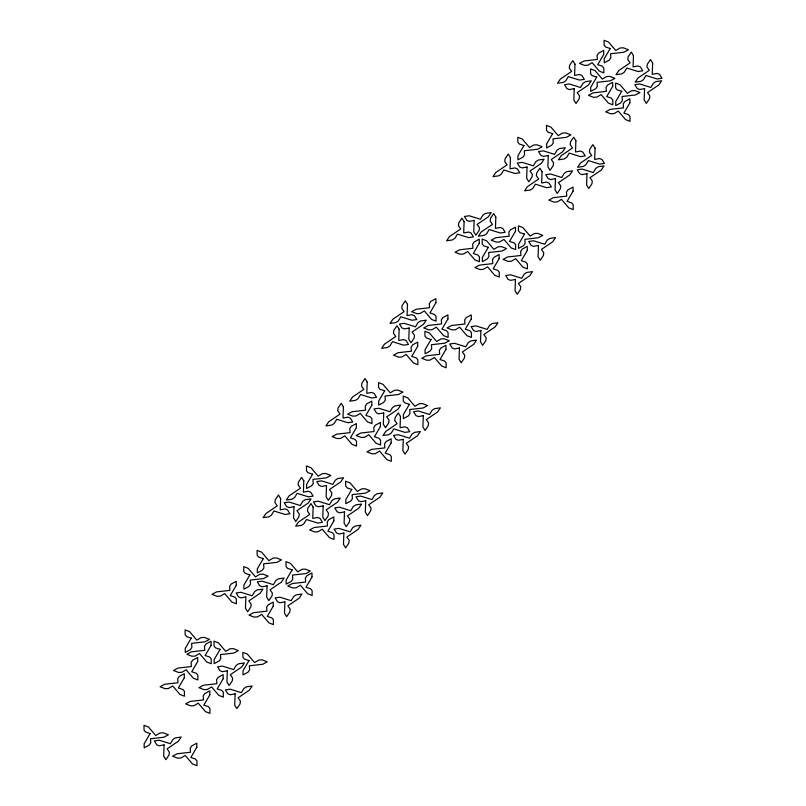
<?xml version="1.0" encoding="UTF-8"?>
<svg xmlns="http://www.w3.org/2000/svg" width="806" height="806" viewBox="0 0 806 806"><rect width="100%" height="100%" fill="white"/><g stroke="black" fill="none" stroke-linecap="round" stroke-linejoin="round"><path stroke-width="1.21" d="M164.092 744.885L163.699 756.149L165.855 759.675L169.018 755L169.391 752.189L167.074 748.865L178.348 741.218L181.169 737.057L175.365 737.893L172.877 739.545L170.368 743.716L159.185 740.23L154.359 740.926L156.737 744.794L159.215 745.802L164.092 744.885M227.332 670.773L226.929 682.037L229.095 685.563L232.259 680.889L232.632 678.078L230.315 674.753L241.588 667.096L244.399 662.945L238.606 663.781L236.118 665.434L233.599 669.605L222.416 666.109L217.6 666.814L219.967 670.683L222.456 671.69L227.332 670.773M235.11 693.825L234.707 705.089L236.873 708.625L240.037 703.94L240.41 701.129L238.092 697.805L249.366 690.158L252.177 685.997L246.384 686.833L243.896 688.495L241.377 692.656L230.194 689.17L225.378 689.865L227.745 693.734L230.234 694.742L235.11 693.825M245.86 596.944L245.457 608.218L247.623 611.744L250.787 607.059L251.16 604.258L248.842 600.933L260.116 593.276L262.927 589.115L257.134 589.952L254.646 591.614L252.127 595.785L240.944 592.289L236.128 592.984L238.495 596.853L240.984 597.861L245.86 596.944M267.078 585.831L266.675 597.105L268.841 600.631L272.005 595.956L272.378 593.145L270.06 589.821L281.334 582.164L284.145 578.013L278.352 578.849L275.864 580.501L273.355 584.672L262.172 581.176L257.346 581.872L259.713 585.75L262.202 586.758L267.078 585.831M280.619 498.561L280.216 509.825L285.092 508.908L287.581 509.916L289.948 513.785L285.123 514.48L273.939 510.994L271.431 515.165L268.942 516.817L263.149 517.654L265.96 513.493L277.234 505.846L274.917 502.521L275.289 499.71L278.453 495.035L280.619 498.561M284.891 601.85L284.488 613.124L286.654 616.65L289.817 611.976L290.18 609.165L287.863 605.84L299.147 598.183L301.958 594.022L296.155 594.858L293.666 596.521L291.157 600.692L279.974 597.196L275.148 597.891L277.526 601.76L280.014 602.767L284.891 601.85M293.978 506.702L293.575 517.966L295.742 521.492L298.905 516.817L299.278 514.006L296.961 510.682L308.235 503.035L311.045 498.874L305.252 499.71L302.764 501.372L300.255 505.533L289.072 502.047L284.246 502.743L286.614 506.611L289.102 507.619L293.978 506.702M303.802 480.9L303.399 492.164L308.275 491.247L310.763 492.254L313.141 496.123L308.315 496.818L297.132 493.332L294.623 497.493L292.135 499.156L286.332 499.992L289.142 495.831L300.426 488.184L298.109 484.859L298.472 482.048L301.635 477.364L303.802 480.9M313.141 507.105L312.738 518.379L317.614 517.462L320.103 518.47L322.471 522.338L317.655 523.034L306.471 519.538L303.953 523.709L301.464 525.371L295.671 526.207L298.482 522.046L309.766 514.389L307.439 511.064L307.811 508.254L310.975 503.579L313.141 507.105M323.186 505.866L322.783 517.14L324.949 520.666L328.113 515.991L328.485 513.18L326.168 509.855L337.442 502.198L340.253 498.037L334.46 498.874L331.971 500.536L329.453 504.707L318.269 501.211L313.453 501.906L315.821 505.775L318.31 506.793L323.186 505.866M326.531 485.534L326.128 496.808L328.294 500.335L331.457 495.66L331.83 492.849L329.513 489.524L340.787 481.867L343.598 477.706L337.805 478.552L335.316 480.205L332.807 484.376L321.624 480.88L316.798 481.575L319.166 485.454L321.654 486.461L326.531 485.534M343.406 406.818L343.013 418.092L347.89 417.165L350.368 418.173L352.746 422.052L347.92 422.747L336.737 419.251L334.228 423.422L331.74 425.074L325.936 425.921L328.757 421.76L340.031 414.103L337.714 410.778L338.087 407.967L341.25 403.292L343.406 406.818M344.505 511.881L344.102 523.144L346.268 526.681L349.431 521.996L349.794 519.185L347.477 515.86L358.761 508.213L361.572 504.052L355.768 504.888L353.28 506.551L350.771 510.722L339.588 507.226L334.762 507.921L337.14 511.79L339.628 512.797L344.505 511.881M343.88 533.058L343.477 544.332L345.633 547.858L348.807 543.184L349.169 540.373L346.852 537.048L358.126 529.391L360.947 525.23L355.144 526.066L352.655 527.728L350.147 531.9L338.963 528.404L334.137 529.099L336.515 532.968L338.994 533.985L343.88 533.058M367.204 382.074L366.801 393.348L371.677 392.431L374.165 393.439L376.543 397.308L371.717 398.003L360.534 394.507L358.025 398.678L355.537 400.34L349.733 401.176L352.544 397.015L363.828 389.369L361.511 386.044L361.874 383.233L365.037 378.548L367.204 382.074M365.723 500.768L365.32 512.042L367.486 515.568L370.649 510.893L371.022 508.082L368.705 504.758L379.979 497.101L382.79 492.94L376.996 493.776L374.508 495.438L371.989 499.609L360.806 496.113L355.99 496.808L358.358 500.677L360.846 501.695L365.723 500.768M383.727 412.904L383.324 424.168L385.48 427.694L388.653 423.019L389.016 420.208L386.699 416.883L397.973 409.236L400.794 405.075L394.99 405.912L392.502 407.574L389.993 411.735L378.81 408.249L373.984 408.944L376.362 412.813L378.84 413.821L383.727 412.904M399.151 329.231L398.748 340.505L403.625 339.578L406.113 340.585L408.491 344.464L403.665 345.159L392.482 341.663L389.973 345.834L387.474 347.487L381.681 348.323L384.492 344.172L395.776 336.515L393.449 333.19L393.822 330.379L396.985 325.705L399.151 329.231M400.451 416.45L400.048 427.714L404.924 426.797L407.413 427.805L409.78 431.673L404.955 432.379L393.771 428.883L391.263 433.054L388.774 434.706L382.981 435.542L385.792 431.391L397.066 423.734L394.749 420.41L395.121 417.599L398.285 412.924L400.451 416.45M407.483 304.336L407.08 315.609L411.957 314.693L414.445 315.7L416.813 319.569L411.987 320.264L400.804 316.768L398.295 320.939L395.806 322.601L390.013 323.438L392.824 319.277L404.098 311.63L401.781 308.305L402.154 305.494L405.317 300.809L407.483 304.336M403.282 439.361L402.879 450.625L405.045 454.151L408.209 449.476L408.582 446.665L406.254 443.34L417.538 435.693L420.349 431.532L414.556 432.369L412.057 434.021L409.549 438.192L398.365 434.706L393.54 435.401L395.917 439.27L398.406 440.278L403.282 439.361M409.196 327.992L408.793 339.255L410.959 342.792L414.123 338.107L414.496 335.296L412.178 331.971L423.452 324.324L426.263 320.163L420.47 321L417.982 322.662L415.473 326.833L404.29 323.337L399.464 324.032L401.831 327.901L404.32 328.908L409.196 327.992M423.301 415.654L422.908 426.928L425.064 430.454L428.228 425.78L428.601 422.969L426.283 419.644L437.557 411.987L440.368 407.836L434.575 408.672L432.087 410.325L429.578 414.496L418.395 411L413.569 411.705L415.936 415.574L418.425 416.581L423.301 415.654M459.44 347.97L459.037 359.244L461.203 362.771L464.367 358.096L464.74 355.285L462.422 351.96L473.696 344.303L476.507 340.142L470.714 340.978L468.226 342.641L465.717 346.812L454.534 343.316L449.708 344.011L452.075 347.88L454.564 348.897L459.44 347.97M464.105 221.67L463.702 232.944L468.578 232.027L471.067 233.035L473.434 236.904L468.608 237.599L457.425 234.103L454.916 238.274L452.428 239.936L446.635 240.772L449.446 236.611L460.72 228.954L458.402 225.63L458.775 222.819L461.939 218.144L464.105 221.67M474.15 220.431L473.747 231.705L475.913 235.231L479.076 230.556L479.449 227.745L477.122 224.421L488.406 216.764L491.217 212.603L485.414 213.439L482.925 215.101L480.416 219.272L469.233 215.776L464.407 216.471L466.785 220.34L469.273 221.358L474.15 220.431M480.89 330.551L480.487 341.815L482.653 345.341L485.817 340.666L486.189 337.855L483.862 334.53L495.146 326.883L497.957 322.722L492.154 323.559L489.665 325.211L487.156 329.382L475.973 325.896L471.147 326.591L473.525 330.46L476.014 331.468L480.89 330.551M495.841 217.096L495.448 228.36L500.325 227.443L502.803 228.451L505.181 232.319L500.355 233.015L489.171 229.529L486.663 233.69L484.174 235.352L478.371 236.188L481.192 232.027L492.466 224.38L490.149 221.056L490.522 218.245L493.685 213.57L495.841 217.096M510.45 157.563L510.047 168.827L514.933 167.91L517.412 168.917L519.789 172.786L514.963 173.481L503.78 169.985L501.272 174.156L498.783 175.819L492.98 176.655L495.801 172.494L507.075 164.847L504.758 161.522L505.12 158.711L508.294 154.027L510.45 157.563M515.457 279.45L515.054 290.724L517.22 294.25L520.384 289.576L520.757 286.765L518.439 283.44L529.713 275.783L532.524 271.622L526.731 272.458L524.243 274.121L521.724 278.292L510.541 274.796L505.725 275.491L508.092 279.36L510.581 280.367L515.457 279.45M527.053 167.013L526.65 178.277L528.817 181.813L531.98 177.129L532.353 174.318L530.036 170.993L541.31 163.346L544.121 159.185L538.327 160.021L535.839 161.684L533.32 165.845L522.137 162.359L517.321 163.054L519.689 166.923L522.177 167.93L527.053 167.013M538.468 245.437L538.065 256.701L540.232 260.237L543.395 255.552L543.768 252.741L541.451 249.417L552.725 241.77L555.535 237.609L549.742 238.445L547.254 240.107L544.745 244.268L533.562 240.782L528.736 241.478L531.104 245.346L533.592 246.354L538.468 245.437M542.055 171.728L541.662 183.002L546.539 182.075L549.017 183.083L551.395 186.952L546.569 187.657L535.385 184.161L532.877 188.332L530.388 189.984L524.585 190.821L527.406 186.67L538.68 179.013L536.363 175.688L536.736 172.877L539.899 168.202L542.055 171.728M548.292 155.518L547.889 166.782L550.055 170.318L553.218 165.633L553.581 162.822L551.264 159.497L562.538 151.85L565.359 147.689L559.555 148.526L557.067 150.188L554.558 154.359L543.375 150.863L538.549 151.558L540.927 155.427L543.405 156.435L548.292 155.518M555.465 178.66L555.062 189.924L557.228 193.46L560.392 188.775L560.764 185.964L558.447 182.64L569.721 174.993L572.532 170.832L566.739 171.668L564.25 173.33L561.732 177.491L550.548 174.005L545.733 174.701L548.1 178.569L550.589 179.577L555.465 178.66M574.98 64.158L574.587 75.421L579.464 74.505L581.942 75.512L584.32 79.381L579.494 80.076L568.311 76.59L565.802 80.751L563.313 82.413L557.51 83.25L560.331 79.089L571.605 71.442L569.288 68.117L569.661 65.306L572.824 60.631L574.98 64.158M574.245 88.65L573.842 99.914L576.008 103.45L579.171 98.765L579.544 95.954L577.217 92.63L588.501 84.983L591.312 80.822L585.509 81.658L583.02 83.32L580.511 87.491L569.328 83.995L564.502 84.69L566.88 88.559L569.368 89.567L574.245 88.65M575.887 140.707L575.484 151.981L580.36 151.054L582.849 152.072L585.216 155.941L580.401 156.636L569.217 153.14L566.709 157.311L564.21 158.973L558.417 159.81L561.228 155.649L572.512 147.992L570.185 144.667L570.557 141.856L573.721 137.181L575.887 140.707M586.99 173.723L586.587 184.987L588.753 188.513L591.916 183.839L592.289 181.028L589.972 177.703L601.246 170.056L604.057 165.895L598.264 166.731L595.775 168.394L593.256 172.555L582.073 169.069L577.257 169.764L579.625 173.633L582.113 174.64L586.99 173.723M595.07 148.163L594.667 159.437L599.543 158.52L602.032 159.528L604.409 163.396L599.583 164.092L588.4 160.596L585.891 164.767L583.403 166.429L577.6 167.265L580.411 163.104L591.695 155.457L589.377 152.133L589.74 149.322L592.904 144.637L595.07 148.163M633.466 55.594L633.073 66.868L637.949 65.951L640.427 66.958L642.805 70.827L637.979 71.522L626.796 68.026L624.287 72.197L621.799 73.86L615.996 74.696L618.817 70.535L630.091 62.888L627.773 59.563L628.146 56.752L631.31 52.068L633.466 55.594M644.578 88.61L644.175 99.873L646.331 103.41L649.505 98.725L649.868 95.914L647.55 92.589L658.824 84.942L661.645 80.781L655.842 81.618L653.354 83.28L650.845 87.441L639.662 83.955L634.836 84.65L637.214 88.519L639.692 89.526L644.578 88.61M652.648 63.059L652.255 74.323L657.132 73.406L659.62 74.414L661.988 78.283L657.162 78.978L645.979 75.492L643.47 79.653L640.982 81.315L635.188 82.152L637.999 77.991L649.273 70.344L646.956 67.019L647.329 64.208L650.492 59.523L652.648 63.059M191.254 638.13L185.249 648.367L185.279 652.417L190.276 649.727L191.888 647.409L191.596 643.349L204.936 641.838L209.489 639.38L204.452 637.425L201.168 637.566L196.835 640.125L189.591 631.652L185.108 629.909L185.148 634.775L186.71 636.649L191.254 638.13M236.259 585.368L230.254 595.604L234.798 597.075L236.359 598.959L236.4 603.825L231.916 602.082L224.673 593.609L220.34 596.158L217.056 596.309L212.008 594.344L216.562 591.896L229.901 590.375L229.619 586.315L231.231 584.007L236.229 581.317L236.259 585.368M150.158 733.531L144.153 743.767L144.183 747.817L149.181 745.127L150.793 742.82L150.5 738.759L163.84 737.238L168.394 734.79L163.356 732.825L160.072 732.976L155.729 735.525L148.495 727.052L144.012 725.309L144.052 730.176L145.614 732.05L150.158 733.531M184.332 677.745L178.328 687.981L182.871 689.462L184.433 691.336L184.463 696.203L179.99 694.46L172.746 685.987L168.404 688.536L165.129 688.687L160.082 686.722L164.636 684.274L177.975 682.763L177.693 678.702L179.305 676.385L184.302 673.695L184.332 677.745M197.712 661.525L191.717 671.751L196.261 673.232L197.823 675.106L197.853 679.982L193.369 678.239L186.136 669.766L181.793 672.315L178.509 672.456L173.471 670.501L178.025 668.053L191.365 666.532L191.082 662.472L192.684 660.154L197.682 657.474L197.712 661.525M249.89 574.859L243.886 585.085L243.916 589.146L248.913 586.456L250.525 584.138L250.233 580.078L263.572 578.557L268.126 576.109L263.088 574.154L259.804 574.295L255.462 576.844L248.228 568.371L243.744 566.628L243.785 571.504L245.346 573.378L249.89 574.859M211.101 645.294L205.097 655.53L209.641 657.011L211.202 658.885L211.243 663.751L206.759 662.008L199.525 653.535L195.183 656.084L191.899 656.235L186.861 654.27L191.415 651.822L204.754 650.311L204.462 646.241L206.074 643.934L211.071 641.244L211.101 645.294M312.587 474.19L306.592 484.426L306.623 488.476L311.62 485.786L313.222 483.469L312.94 479.409L326.279 477.898L330.833 475.439L325.795 473.485L322.511 473.626L318.169 476.185L310.935 467.712L306.451 465.969L306.481 470.835L308.043 472.709L312.587 474.19M263.27 558.629L257.275 568.865L257.305 572.915L262.303 570.225L263.905 567.908L263.622 563.847L276.962 562.336L281.516 559.888L276.478 557.923L273.194 558.074L268.851 560.623L261.618 552.15L257.134 550.407L257.164 555.274L258.726 557.148L263.27 558.629M220.129 649.354L214.124 659.59L214.154 663.64L219.151 660.95L220.763 658.633L220.471 654.573L233.821 653.062L238.375 650.613L233.327 648.649L230.042 648.79L225.71 651.349L218.466 642.876L213.983 641.133L214.023 645.999L215.585 647.873L220.129 649.354M356.403 427.633L350.398 437.87L354.942 439.341L356.504 441.214L356.544 446.091L352.061 444.348L344.817 435.875L340.485 438.424L337.2 438.565L332.153 436.61L336.707 434.162L350.046 432.641L349.764 428.58L351.376 426.273L356.373 423.583L356.403 427.633M523.94 145.523L517.936 155.76L517.966 159.81L522.963 157.13L524.575 154.812L524.283 150.752L537.622 149.231L542.176 146.783L537.139 144.828L533.854 144.969L529.512 147.518L522.278 139.045L517.795 137.302L517.835 142.178L519.396 144.052L523.94 145.523M371.848 405.186L365.853 415.422L370.397 416.893L371.959 418.777L371.989 423.644L367.506 421.901L360.272 413.428L355.93 415.977L352.645 416.128L347.608 414.163L352.162 411.715L365.501 410.194L365.219 406.133L366.821 403.826L371.818 401.136L371.848 405.186M435.925 302.703L429.92 312.94L434.464 314.421L436.026 316.295L436.066 321.161L431.583 319.418L424.339 310.945L420.007 313.504L416.722 313.645L411.675 311.68L416.228 309.232L429.568 307.721L429.286 303.661L430.898 301.343L435.895 298.653L435.925 302.703M384.674 390.829L378.669 401.066L378.699 405.116L383.696 402.426L385.308 400.108L385.026 396.048L398.365 394.537L402.919 392.089L397.872 390.124L394.597 390.275L390.255 392.824L383.011 384.351L378.538 382.608L378.568 387.474L380.13 389.348L384.674 390.829M209.822 694.913L203.817 705.149L208.361 706.63L209.923 708.504L209.963 713.37L205.48 711.627L198.236 703.154L193.903 705.703L190.619 705.855L185.571 703.89L190.125 701.442L203.465 699.93L203.183 695.87L204.795 693.553L209.792 690.863L209.822 694.913M417.74 346.197L411.735 356.423L416.279 357.904L417.84 359.778L417.881 364.655L413.397 362.912L406.153 354.439L401.821 356.987L398.537 357.129L393.499 355.174L398.053 352.726L411.392 351.204L411.1 347.144L412.712 344.827L417.71 342.137L417.74 346.197M223.212 678.692L217.207 688.918L221.751 690.399L223.312 692.273L223.343 697.15L218.859 695.407L211.625 686.934L207.283 689.483L204.009 689.624L198.961 687.669L203.515 685.221L216.854 683.7L216.572 679.639L218.184 677.322L223.171 674.632L223.212 678.692M479.288 243.261L473.283 253.497L477.827 254.968L479.389 256.852L479.429 261.718L474.946 259.975L467.702 251.502L463.369 254.051L460.085 254.202L455.037 252.238L459.601 249.789L472.941 248.268L472.648 244.208L474.26 241.901L479.258 239.211L479.288 243.261M292.155 569.852L286.15 580.088L286.18 584.138L291.178 581.448L292.79 579.141L292.497 575.081L305.837 573.56L310.391 571.111L305.353 569.147L302.069 569.298L297.726 571.847L290.492 563.374L286.009 561.631L286.049 566.497L287.611 568.371L292.155 569.852M273.264 606.142L267.26 616.378L271.803 617.859L273.365 619.733L273.405 624.6L268.922 622.857L261.678 614.384L257.346 616.943L254.061 617.084L249.014 615.119L253.568 612.671L266.907 611.16L266.625 607.099L268.237 604.782L273.234 602.092L273.264 606.142M431.059 339.497L425.054 349.723L425.084 353.774L430.082 351.094L431.694 348.776L431.411 344.716L444.751 343.195L449.305 340.747L444.257 338.792L440.983 338.933L436.64 341.482L429.407 333.009L424.923 331.266L424.953 336.142L426.515 338.016L431.059 339.497M380.412 426.515L374.407 436.751L378.951 438.232L380.513 440.106L380.553 444.972L376.07 443.229L368.826 434.756L364.493 437.305L361.209 437.457L356.171 435.492L360.725 433.044L374.065 431.522L373.772 427.462L375.384 425.155L380.382 422.465L380.412 426.515M552.644 133.635L546.639 143.871L546.67 147.921L551.667 145.231L553.279 142.914L552.987 138.854L566.326 137.342L570.88 134.894L565.842 132.93L562.558 133.071L558.215 135.63L550.982 127.157L546.498 125.414L546.528 130.28L548.09 132.154L552.644 133.635M488.315 247.321L482.31 257.557L482.341 261.607L487.338 258.917L488.95 256.6L488.658 252.54L501.997 251.029L506.551 248.57L501.513 246.616L498.229 246.757L493.887 249.306L486.653 240.833L482.169 239.1L482.21 243.966L483.771 245.84L488.315 247.321M196.835 747.243L190.831 757.479L195.374 758.96L196.936 760.834L196.976 765.7L192.493 763.957L185.249 755.484L180.917 758.033L177.632 758.184L172.595 756.219L177.149 753.771L190.488 752.25L190.196 748.19L191.808 745.882L196.805 743.192L196.835 747.243M447.955 318.934L441.95 329.16L446.494 330.641L448.055 332.515L448.086 337.392L443.612 335.649L436.368 327.176L432.026 329.725L428.752 329.866L423.704 327.911L428.258 325.463L441.597 323.941L441.315 319.881L442.927 317.564L447.924 314.874L447.955 318.934M603.714 54.445L597.709 64.681L602.253 66.152L603.815 68.036L603.855 72.903L599.372 71.16L592.128 62.687L587.796 65.236L584.511 65.387L579.474 63.422L584.028 60.974L597.367 59.453L597.075 55.392L598.687 53.085L603.684 50.395L603.714 54.445M249.004 660.577L242.999 670.814L243.029 674.864L248.026 672.174L249.638 669.857L249.356 665.796L262.696 664.285L267.249 661.837L262.202 659.872L258.928 660.013L254.585 662.572L247.341 654.099L242.868 652.356L242.898 657.222L244.46 659.096L249.004 660.577M610.223 48.521L604.218 58.757L604.248 62.808L609.245 60.118L610.857 57.81L610.565 53.75L623.904 52.229L628.458 49.781L623.421 47.816L620.136 47.967L615.804 50.516L608.56 42.043L604.077 40.3L604.117 45.166L605.679 47.04L610.223 48.521M351.779 489.423L345.774 499.66L345.804 503.71L350.801 501.02L352.413 498.702L352.131 494.642L365.471 493.131L370.025 490.673L364.977 488.718L361.692 488.859L357.36 491.418L350.116 482.945L345.633 481.202L345.673 486.068L347.235 487.942L351.779 489.423M333.855 520.978L327.851 531.214L332.394 532.695L333.956 534.569L333.996 539.436L329.513 537.693L322.269 529.22L317.937 531.769L314.652 531.92L309.605 529.955L314.159 527.507L327.498 525.986L327.216 521.925L328.828 519.618L333.825 516.928L333.855 520.978M596.712 77.104L590.707 87.34L590.738 91.39L595.735 88.7L597.347 86.393L597.055 82.333L610.394 80.812L614.948 78.363L609.91 76.409L606.626 76.55L602.284 79.099L595.05 70.626L590.566 68.883L590.607 73.759L592.168 75.633L596.712 77.104M409.367 404.31L403.363 414.546L403.393 418.596L408.39 415.906L410.002 413.589L409.71 409.529L423.049 408.017L427.603 405.569L422.566 403.605L419.281 403.746L414.939 406.305L407.705 397.832L403.222 396.089L403.252 400.955L404.814 402.829L409.367 404.31M312.003 577.015L305.998 587.252L310.542 588.733L312.103 590.607L312.144 595.473L307.66 593.73L300.416 585.257L296.084 587.816L292.8 587.957L287.752 586.002L292.316 583.544L305.655 582.033L305.363 577.973L306.975 575.655L311.972 572.965L312.003 577.015M446 349.3L439.995 359.536L444.539 361.017L446.101 362.891L446.141 367.758L441.658 366.015L434.414 357.542L430.082 360.101L426.797 360.242L421.76 358.277L426.314 355.829L439.653 354.318L439.361 350.257L440.973 347.94L445.97 345.25L446 349.3M499.156 258.595L493.151 268.831L497.695 270.302L499.257 272.176L499.297 277.052L494.813 275.309L487.57 266.836L483.237 269.385L479.953 269.526L474.905 267.572L479.459 265.124L492.798 263.602L492.516 259.542L494.128 257.235L499.126 254.545L499.156 258.595M391.182 442.877L385.177 453.113L389.721 454.594L391.283 456.468L391.323 461.334L386.84 459.591L379.606 451.118L375.264 453.677L371.979 453.818L366.942 451.864L371.495 449.405L384.835 447.894L384.543 443.834L386.155 441.517L391.152 438.827L391.182 442.877M515.508 231.191L509.503 241.427L514.057 242.898L515.618 244.772L515.649 249.648L511.165 247.905L503.931 239.432L499.589 241.981L496.305 242.122L491.267 240.168L495.821 237.72L509.16 236.198L508.868 232.138L510.48 229.831L515.477 227.141L515.508 231.191M471.288 318.964L465.284 329.201L469.827 330.682L471.389 332.556L471.419 337.422L466.936 335.679L459.702 327.206L455.36 329.765L452.085 329.906L447.038 327.951L451.592 325.493L464.931 323.982L464.649 319.922L466.261 317.604L471.258 314.914L471.288 318.964M524.525 234.083L518.53 244.319L518.56 248.369L523.557 245.679L525.159 243.372L524.877 239.311L538.217 237.79L542.77 235.342L537.723 233.377L534.449 233.528L530.106 236.077L522.872 227.604L518.389 225.861L518.419 230.728L519.981 232.612L524.525 234.083M612.701 86.353L606.696 96.589L611.24 98.06L612.802 99.944L612.842 104.81L608.359 103.067L601.115 94.594L596.783 97.143L593.498 97.294L588.461 95.33L593.015 92.881L606.354 91.36L606.062 87.3L607.674 84.993L612.671 82.303L612.701 86.353M527.285 250.444L521.28 260.681L525.824 262.162L527.386 264.036L527.426 268.912L522.943 267.169L515.709 258.696L511.367 261.245L508.082 261.386L503.045 259.431L507.599 256.973L520.938 255.462L520.646 251.401L522.258 249.084L527.255 246.394L527.285 250.444M621.728 91.279L615.734 101.516L615.764 105.566L620.761 102.876L622.363 100.559L622.081 96.498L635.42 94.987L639.974 92.529L634.937 90.574L631.652 90.715L627.31 93.274L620.076 84.801L615.593 83.058L615.623 87.925L617.184 89.798L621.728 91.279M573.076 191.133L567.071 201.369L571.615 202.84L573.177 204.724L573.217 209.59L568.734 207.847L561.5 199.374L557.158 201.923L553.873 202.074L548.836 200.11L553.39 197.661L566.729 196.14L566.437 192.08L568.049 189.773L573.046 187.083L573.076 191.133M629.879 102.856L623.874 113.092L628.418 114.573L629.98 116.447L630.02 121.313L625.537 119.57L618.293 111.097L613.96 113.656L610.676 113.797L605.628 111.843L610.182 109.384L623.522 107.873L623.24 103.813L624.852 101.496L629.849 98.806L629.879 102.856"/></g></svg>
